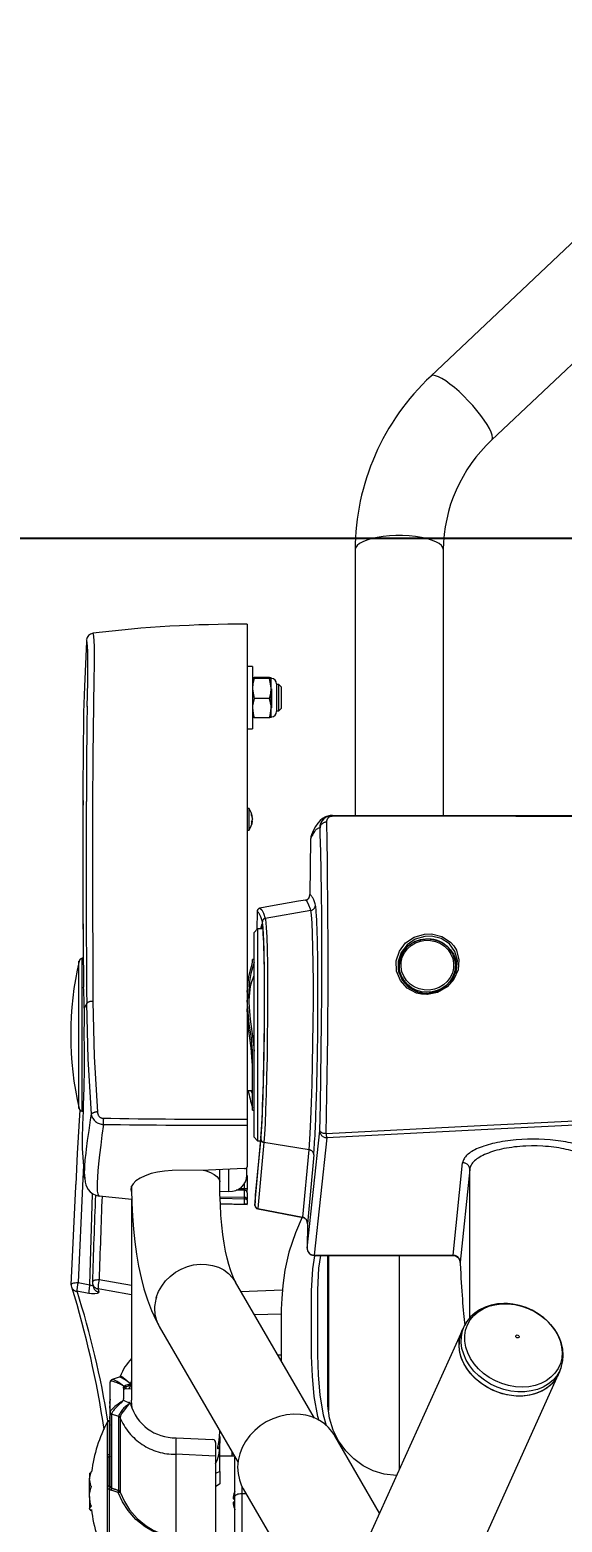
# Model space of a CAD drawing. Extents: x -32840 to 422982, y 280745 to 888746.
# Drawn here: x 217616 to 217804, y 401606 to 402134 of the extents above; entities that cross this region are included whole.
import ezdxf

# ---------------------------------------------------------------- set-up
doc = ezdxf.new("R2010")
doc.units = 0
doc.header["$LTSCALE"] = 1000
doc.header["$PDMODE"] = 3
doc.linetypes.add('HIDDEN', pattern=[0.375, 0.25, -0.125])
doc.linetypes.add('PHANTOM', pattern=[0.5, 0.25, -0.05, 0.05, -0.05, 0.05, -0.05])
doc.layers.get('Defpoints').update_dxf_attribs({"linetype": 'HIDDEN'})
doc.layers.add('a-dim', color=3, linetype='Continuous')
doc.layers.add('A-FUR', color=33, linetype='Continuous', plot=False, transparency=0.5)
doc.styles.add('ROMANS', font='romans.shx', dxfattribs={"width": 0.8})
doc.dimstyles.new('dim-1', dxfattribs={"dimscale": 100, "dimtxt": 2.25, "dimasz": 1, "dimexe": 1, "dimexo": 1, "dimgap": 0.5, "dimtad": 1, "dimdec": 0, "dimzin": 3, "dimdsep": 46, "dimtxsty": 'ROMANS', "dimblk": 'ARCHTICK', "dimcen": 0.0625, "dimdle": 1, "dimclrd": 256, "dimclre": 256, "dimclrt": 6, "dimadec": 0, "dimazin": 0, "dimtfac": 1, "dimtdec": 0, "dimtix": 1, "dimtmove": 1, "dimatfit": 3, "dimfxl": 1, "dimfrac": 2, "dimtolj": 1, "dimtzin": 3, "dimarcsym": 0})

# ---------------------------------------------------------------- blocks, each defined once
blk = doc.blocks.new('_ArchTick')
at = {"color": 0, "linetype": 'ByBlock', "const_width": 0.15}
blk.add_lwpolyline([(-0.5, -0.5), (0.5, 0.5)], dxfattribs=at)
blk = doc.blocks.new('*D2507')
at = {"layer": 'a-dim', "lineweight": -2, "transparency": 16777216}
for p, q in [((213890.62, 402331.23), (213890.62, 401854.05)), ((222690.62, 402331.23), (222690.62, 401854.05)), ((213790.62, 401954.05), (222790.62, 401954.05))]:
    blk.add_line(p, q, dxfattribs=at)
at = {"layer": 'Defpoints', "color": 0, "transparency": 16777216}
for p in [(213890.62, 402431.23), (222690.62, 402431.23), (222690.62, 401954.05)]:
    blk.add_point(p, dxfattribs=at)
at = {"layer": 'a-dim', "lineweight": -2, "transparency": 16777216, "xscale": 100, "yscale": 100, "zscale": 100, "rotation": 180}
blk.add_blockref('_ArchTick', (213890.62, 401954.05), dxfattribs=at)
at = {"layer": 'a-dim', "lineweight": -2, "transparency": 16777216, "xscale": 100, "yscale": 100, "zscale": 100}
blk.add_blockref('_ArchTick', (222690.62, 401954.05), dxfattribs=at)
at = {"layer": 'a-dim', "color": 6, "transparency": 16777216, "insert": (218290.62, 402116.55), "char_height": 225, "attachment_point": 5, "style": 'ROMANS'}
blk.add_mtext('\\A1;8800', dxfattribs=at)
blk = doc.blocks.new('REC-GYM-02A')
at = {"linetype": 'Continuous', "lineweight": 15}
for p, q in [((277.133, -919.145), (277.133, -921.205)), ((277.015, -921.313), (276.054, -919.654)), ((273.892, -919.966), (272.55, -922.94)), ((273.917, -923.558), (275.26, -920.583)), ((277.407, -921.776), (277.407, -920.626)), ((277.972, -921.804), (277.972, -920.652)), ((275.084, -920.972), (275.718, -922.065)), ((277.14, -921.034), (277.14, -921.034)), ((279.164, -921.004), (279.171, -921.004)), ((279.171, -921.004), (279.193, -921.036)), ((279.193, -921.03), (279.188, -921.021)), ((279.193, -921.036), (279.193, -921.03)), ((279.193, -921.206), (279.193, -921.036)), ((277.133, -921.205), (277.133, -921.765)), ((277.14, -921.129), (277.16, -921.127)), ((277.16, -921.175), (277.14, -921.173)), ((277.14, -921.268), (277.14, -921.268)), ((279.162, -921.068), (279.171, -921.068)), ((279.193, -921.206), (279.193, -921.45)), ((277.347, -921.385), (277.407, -921.345)), ((277.347, -921.558), (277.347, -921.385)), ((278.901, -921.353), (278.901, -922.4)), ((279.162, -921.344), (279.171, -921.344)), ((279.171, -921.344), (279.193, -921.45)), ((279.193, -921.53), (279.193, -921.45)), ((278.205, -923.613), (277.09, -921.69)), ((277.347, -921.558), (277.407, -921.532)), ((277.347, -921.558), (277.347, -921.925)), ((279.162, -921.556), (279.171, -921.556)), ((279.171, -921.556), (279.185, -921.536)), ((279.188, -921.538), (279.193, -921.53)), ((277.142, -921.779), (277.347, -921.779)), ((277.407, -921.972), (277.407, -921.776)), ((277.347, -921.925), (277.347, -922.014)), ((277.967, -922.037), (277.445, -922.011)), ((276.009, -922.317), (277.124, -924.241)), ((277.347, -922.122), (277.347, -922.133)), ((278.901, -922.267), (278.909, -922.267)), ((278.909, -922.273), (278.901, -922.274)), ((278.901, -922.281), (278.915, -922.281)), ((278.909, -922.273), (278.908, -922.267)), ((278.908, -922.318), (278.909, -922.318)), ((275.808, -924.618), (275.808, -922.423)), ((275.818, -922.537), (275.818, -924.618)), ((278.617, -922.528), (278.618, -922.529)), ((278.901, -922.4), (278.901, -922.826)), ((278.901, -922.481), (278.909, -922.48)), ((278.909, -922.486), (278.901, -922.487)), ((278.909, -922.486), (278.908, -922.48)), ((278.908, -922.531), (278.909, -922.532)), ((278.597, -925.416), (278.597, -922.569)), ((278.597, -922.728), (278.687, -922.729)), ((278.686, -922.555), (278.634, -922.539)), ((278.713, -922.742), (278.713, -922.591)), ((278.608, -922.802), (278.597, -922.839)), ((278.597, -922.858), (278.608, -922.821)), ((278.618, -922.804), (278.617, -922.805)), ((278.634, -922.794), (278.686, -922.778)), ((278.688, -922.757), (278.635, -922.773)), ((278.772, -922.894), (278.874, -922.863)), ((272.513, -923.034), (272.517, -923.022)), ((272.539, -922.965), (272.517, -923.022)), ((275.808, -922.997), (275.818, -922.996)), ((273.877, -923.636), (273.905, -923.581)), ((273.881, -923.629), (273.877, -923.636)), ((279.148, -924.212), (279.136, -924.168)), ((279.136, -924.168), (279.137, -924.171)), ((273.944, -924.503), (273.944, -924.5)), ((273.944, -924.518), (273.944, -924.503)), ((273.944, -924.503), (273.944, -924.503)), ((273.944, -924.518), (273.944, -924.518)), ((274.044, -924.617), (274.043, -924.617)), ((276.01, -924.618), (274.044, -924.618)), ((276.106, -925.067), (276.11, -924.721)), ((276.11, -924.721), (276.11, -924.721)), ((276.106, -925.067), (276.106, -925.067)), ((276.81, -925.278), (276.171, -925.156)), ((276.767, -926.289), (276.847, -925.471)), ((276.847, -925.471), (276.847, -925.467)), ((276.849, -925.397), (276.85, -925.328)), ((276.849, -925.397), (276.849, -925.397)), ((276.85, -925.328), (276.85, -925.328)), ((277.34, -925.349), (276.959, -925.342)), ((276.959, -925.343), (276.959, -925.343)), ((276.959, -925.403), (276.959, -925.343)), ((276.959, -925.403), (276.959, -925.404)), ((276.959, -925.404), (276.959, -925.403)), ((276.959, -925.503), (276.959, -925.417)), ((277.341, -925.352), (276.996, -925.345)), ((277.344, -925.45), (276.999, -925.443)), ((279.057, -925.461), (278.593, -925.416)), ((279.057, -925.462), (279.055, -925.461)), ((276.959, -925.503), (276.959, -925.551)), ((276.959, -925.746), (276.959, -925.551)), ((277.346, -925.531), (277.222, -925.526)), ((277.347, -925.659), (277.347, -925.834)), ((278.597, -925.591), (278.6, -925.595)), ((276.959, -926.461), (276.959, -925.873)), ((276.963, -925.754), (276.963, -925.752)), ((276.963, -925.754), (276.963, -925.863)), ((279.261, -925.709), (279.261, -925.712)), ((276.767, -926.289), (276.767, -926.284)), ((276.813, -926.242), (276.772, -926.242)), ((276.863, -926.292), (276.813, -926.242)), ((276.813, -929.242), (276.813, -926.242)), ((276.863, -926.292), (276.863, -929.192)), ((276.959, -926.547), (276.959, -926.461)), ((276.959, -933.045), (276.959, -926.547)), ((276.885, -926.676), (276.863, -926.676)), ((276.885, -926.676), (276.885, -927.509)), ((279.302, -926.66), (279.285, -926.657)), ((276.885, -926.951), (276.887, -926.955)), ((276.959, -926.955), (276.885, -926.955)), ((276.863, -928.529), (276.887, -928.529)), ((276.885, -928.534), (276.885, -928.529)), ((276.943, -928.529), (276.959, -928.529)), ((274.01, -928.709), (274.01, -928.72)), ((274.806, -928.72), (274.806, -928.709)), ((276.863, -928.808), (276.885, -928.808)), ((276.885, -928.77), (276.885, -928.808)), ((279.278, -928.829), (279.302, -928.825)), ((276.738, -929.242), (276.813, -929.242)), ((276.813, -929.242), (276.863, -929.192)), ((276.82, -929.487), (276.822, -929.234)), ((276.82, -929.487), (276.82, -929.487)), ((276.065, -930.507), (276.071, -929.727)), ((276.071, -929.727), (276.071, -929.727)), ((276.065, -930.507), (276.065, -930.507)), ((276.886, -930.765), (276.895, -930.765)), ((276.899, -930.757), (276.899, -930.73)), ((276.959, -930.64), (276.933, -930.64)), ((276.933, -930.64), (276.933, -930.946)), ((275.753, -930.848), (269.746, -930.848)), ((274.181, -930.848), (274.181, -934.607)), ((275.431, -934.607), (275.431, -930.848)), ((275.753, -930.848), (275.752, -930.848)), ((276.899, -930.849), (276.886, -930.796)), ((276.933, -930.946), (276.959, -930.946)), ((276.62, -932.238), (276.62, -932.366)), ((276.645, -932.23), (276.86, -932.23)), ((276.959, -932.072), (276.885, -932.072)), ((276.885, -932.346), (276.885, -932.072)), ((276.51, -932.327), (276.472, -932.365)), ((276.472, -932.365), (276.472, -932.665)), ((276.545, -932.327), (276.51, -932.327)), ((276.51, -932.327), (276.51, -932.702)), ((276.545, -932.712), (276.545, -932.317)), ((276.62, -932.366), (276.62, -932.645)), ((276.885, -932.958), (276.885, -932.346)), ((276.472, -932.665), (276.51, -932.702)), ((276.62, -932.645), (276.62, -932.794)), ((276.645, -932.502), (276.86, -932.502)), ((276.51, -932.702), (276.545, -932.702)), ((276.645, -932.787), (276.86, -932.787)), ((276.645, -932.8), (276.86, -932.8)), ((276.885, -932.958), (276.959, -932.958)), ((276.959, -933.554), (276.959, -933.045)), ((273.498, -936.159), (269.723, -939.728)), ((270.582, -940.636), (274.357, -937.067))]:
    blk.add_line(p, q, dxfattribs=at)
at = {"linetype": 'PHANTOM', "lineweight": 0}
for p, q in [((277.037, -921.25), (277.037, -919.507)), ((278.915, -921.313), (278.915, -920.279)), ((278.94, -920.295), (278.94, -921.312)), ((277.037, -921.25), (276.98, -921.251)), ((277.037, -921.353), (277.037, -921.25)), ((278.76, -922.324), (278.76, -921.273)), ((278.779, -921.29), (278.779, -922.341)), ((278.88, -922.373), (278.88, -921.322)), ((278.921, -921.351), (278.915, -921.313)), ((278.921, -921.765), (278.921, -921.351)), ((278.939, -921.35), (278.939, -921.758)), ((274.808, -924.618), (274.808, -921.582)), ((277.174, -921.779), (277.174, -921.835)), ((277.407, -921.776), (277.972, -921.804)), ((278.901, -921.808), (278.915, -921.798)), ((278.915, -921.798), (278.921, -921.765)), ((278.915, -922.281), (278.915, -921.798)), ((278.94, -921.79), (278.94, -922.265)), ((278.779, -922.341), (278.88, -922.373)), ((278.68, -922.759), (278.68, -922.729)), ((278.706, -922.727), (278.706, -922.743)), ((278.608, -922.802), (278.608, -922.8)), ((278.608, -922.821), (278.608, -922.802)), ((278.686, -922.759), (278.634, -922.775)), ((278.634, -922.775), (278.634, -922.794)), ((278.686, -922.778), (278.686, -922.759)), ((275.808, -922.987), (275.818, -922.987)), ((275.808, -923.157), (275.818, -923.157)), ((276.479, -923.144), (276.488, -923.144)), ((275.818, -923.228), (275.808, -923.228)), ((276.528, -923.213), (276.479, -923.214)), ((273.809, -923.733), (273.809, -925.837)), ((276.479, -923.789), (276.855, -923.776)), ((277.048, -924.11), (276.462, -924.13)), ((279.056, -924.277), (278.597, -924.198)), ((279.072, -924.144), (279.059, -924.101)), ((279.187, -924.205), (279.149, -925.493)), ((279.356, -924.234), (279.187, -924.205)), ((279.203, -924.081), (279.372, -924.111)), ((273.809, -925.837), (273.942, -924.526)), ((274.042, -924.621), (273.909, -925.932)), ((273.944, -924.518), (273.944, -924.503)), ((276.01, -924.621), (274.042, -924.621)), ((275.832, -926.285), (276.01, -924.621)), ((276.01, -924.618), (276.01, -924.621)), ((276.11, -924.721), (275.932, -926.381)), ((276.106, -925.067), (276.11, -924.721)), ((276.017, -926.041), (276.106, -925.067)), ((276.17, -925.16), (276.083, -926.115)), ((276.809, -925.282), (276.17, -925.16)), ((276.724, -926.219), (276.809, -925.282)), ((276.85, -925.328), (276.765, -926.265)), ((276.767, -926.284), (276.847, -925.467)), ((276.849, -925.397), (276.85, -925.328)), ((276.996, -925.345), (276.996, -925.417)), ((276.996, -925.417), (277.343, -925.423)), ((276.999, -925.541), (277.117, -925.543)), ((276.999, -925.565), (276.999, -925.646)), ((277.222, -925.526), (277.222, -925.839)), ((276.083, -926.115), (276.724, -926.219)), ((279.302, -928.116), (279.302, -926.66)), ((279.342, -926.698), (279.342, -928.103)), ((279.302, -928.825), (279.302, -928.116)), ((279.342, -928.103), (279.342, -928.787)), ((276.767, -929.242), (276.763, -929.271)), ((276.82, -929.487), (276.822, -929.234)), ((276.06, -929.503), (276.704, -929.39)), ((276.065, -930.507), (276.071, -929.727)), ((275.928, -930.67), (275.933, -930.67)), ((276.614, -932.641), (276.614, -932.369))]:
    blk.add_line(p, q, dxfattribs=at)
at = {"linetype": 'PHANTOM', "lineweight": 0, "flags": 128}
for points in [[(277.971, -920.641), (278.007, -920.641), (278.099, -920.651), (278.188, -920.672), (278.302, -920.717), (278.406, -920.778), (278.535, -920.883), (278.646, -921.009), (278.725, -921.131), (278.787, -921.263)], [(278.76, -921.273), (278.758, -921.267), (278.699, -921.138), (278.625, -921.019), (278.518, -920.894), (278.393, -920.789), (278.292, -920.728), (278.182, -920.682), (278.096, -920.661), (278.007, -920.652), (277.972, -920.652)], [(277.133, -921.205), (277.132, -921.214), (277.126, -921.222), (277.117, -921.23), (277.105, -921.236), (277.091, -921.242), (277.074, -921.246), (277.056, -921.249), (277.037, -921.25)], [(278.787, -921.263), (278.844, -921.281), (278.888, -921.295)], [(278.915, -921.313), (278.905, -921.303), (278.888, -921.295)], [(278.94, -921.312), (278.939, -921.341), (278.939, -921.35)], [(278.901, -921.779), (278.901, -921.776), (278.902, -921.774), (278.904, -921.772), (278.906, -921.77), (278.909, -921.768), (278.913, -921.767), (278.917, -921.766), (278.921, -921.765)], [(278.939, -921.758), (278.939, -921.767), (278.94, -921.79)], [(275.924, -924.618), (275.948, -924.439), (275.964, -924.13), (275.965, -923.813), (275.964, -923.489), (275.963, -923.21), (275.955, -922.927), (275.93, -922.643), (275.883, -922.361), (275.84, -922.213)], [(275.941, -922.277), (275.959, -922.339), (276.01, -922.622), (276.037, -922.908), (276.047, -923.192), (276.049, -923.473), (276.05, -923.797), (276.047, -924.116), (276.029, -924.427), (276.002, -924.612)], [(278.617, -922.528), (278.669, -922.472), (278.717, -922.41), (278.733, -922.385), (278.753, -922.349), (278.76, -922.324), (278.76, -922.324)], [(272.517, -923.022), (272.534, -922.985), (272.575, -922.916), (272.628, -922.854), (272.692, -922.801), (272.766, -922.756), (272.848, -922.723), (272.937, -922.7), (273.03, -922.688), (273.127, -922.687), (273.226, -922.699), (273.324, -922.721), (273.42, -922.755), (273.512, -922.798), (273.598, -922.851), (273.677, -922.913), (273.748, -922.982), (273.808, -923.056), (273.857, -923.136), (273.894, -923.219), (273.919, -923.303), (273.93, -923.387), (273.927, -923.47), (273.911, -923.55), (273.883, -923.625), (273.881, -923.629)], [(273.267, -923.935), (273.171, -923.924), (273.075, -923.901), (272.982, -923.868), (272.892, -923.825), (272.809, -923.772), (272.732, -923.711), (272.665, -923.643), (272.608, -923.569), (272.562, -923.491), (272.528, -923.409), (272.508, -923.327), (272.5, -923.245), (272.506, -923.165), (272.525, -923.088), (272.558, -923.017), (272.602, -922.951), (272.658, -922.894), (272.725, -922.845), (272.8, -922.806), (272.883, -922.777), (272.972, -922.76), (273.065, -922.754), (273.161, -922.759), (273.257, -922.776), (273.352, -922.804), (273.444, -922.842), (273.531, -922.89), (273.611, -922.947), (273.683, -923.012), (273.745, -923.083), (273.797, -923.159), (273.837, -923.239), (273.864, -923.321), (273.878, -923.404), (273.879, -923.485), (273.866, -923.563), (273.84, -923.638), (273.802, -923.706), (273.751, -923.768), (273.69, -923.821), (273.619, -923.865), (273.539, -923.899), (273.453, -923.922), (273.362, -923.934), (273.267, -923.935)], [(278.758, -922.905), (278.753, -922.911), (278.733, -922.904), (278.717, -922.893), (278.669, -922.854), (278.617, -922.805)], [(278.618, -922.804), (278.676, -922.847), (278.73, -922.88), (278.749, -922.889), (278.771, -922.894), (278.772, -922.893)], [(278.635, -922.773), (278.635, -922.774), (278.634, -922.775)], [(273.135, -923.493), (273.126, -923.491), (273.117, -923.486), (273.111, -923.479), (273.108, -923.471), (273.109, -923.464), (273.113, -923.457), (273.121, -923.453), (273.13, -923.452), (273.139, -923.454), (273.147, -923.459), (273.153, -923.466), (273.156, -923.474), (273.156, -923.482), (273.151, -923.488), (273.144, -923.492), (273.135, -923.493)], [(278.247, -924.025), (278.215, -924.107), (278.17, -924.186), (278.115, -924.258), (278.049, -924.323), (277.975, -924.38), (277.894, -924.426), (277.807, -924.461), (277.718, -924.484), (277.627, -924.495), (277.537, -924.493), (277.45, -924.478), (277.368, -924.451), (277.293, -924.413), (277.225, -924.363), (277.168, -924.304), (277.124, -924.241)], [(278.597, -924.062), (278.914, -924.117), (279.072, -924.144)], [(279.059, -924.101), (279.064, -924.088), (279.084, -924.079), (279.119, -924.075), (279.163, -924.076), (279.203, -924.081)], [(279.187, -924.205), (279.174, -924.199), (279.16, -924.193), (279.148, -924.191), (279.141, -924.192), (279.14, -924.195)], [(279.453, -924.208), (279.452, -924.211), (279.448, -924.217), (279.44, -924.222), (279.428, -924.227), (279.413, -924.23), (279.396, -924.233), (279.377, -924.234), (279.356, -924.234)], [(279.153, -924.243), (279.152, -924.247), (279.147, -924.254), (279.139, -924.261), (279.127, -924.267), (279.112, -924.272), (279.095, -924.275), (279.076, -924.277), (279.056, -924.277)], [(279.278, -925.896), (279.294, -925.603), (279.356, -924.234)], [(274.024, -924.616), (274.023, -924.616), (274.023, -924.619)], [(276.171, -925.156), (276.171, -925.157), (276.17, -925.16)], [(276.81, -925.278), (276.809, -925.279), (276.809, -925.282)], [(276.959, -925.403), (276.96, -925.406), (276.962, -925.408), (276.965, -925.41), (276.97, -925.412), (276.975, -925.414), (276.982, -925.416), (276.989, -925.416), (276.996, -925.417)], [(276.999, -925.443), (276.999, -925.451), (276.999, -925.471), (276.999, -925.501), (276.999, -925.541)], [(278.997, -926.474), (279.017, -926.321), (279.035, -926.178), (279.051, -926.042), (279.065, -925.918), (279.075, -925.817), (279.081, -925.726), (279.085, -925.647), (279.086, -925.581), (279.083, -925.528), (279.076, -925.49), (279.066, -925.467), (279.057, -925.462)], [(276.959, -925.551), (276.96, -925.554), (276.962, -925.556), (276.966, -925.559), (276.971, -925.561), (276.977, -925.563), (276.984, -925.564), (276.991, -925.565), (276.999, -925.565)], [(277.077, -925.567), (276.999, -925.565), (276.999, -925.565), (276.999, -925.565)], [(277.583, -925.827), (277.542, -925.815), (277.479, -925.791), (277.427, -925.764), (277.388, -925.735), (277.361, -925.704), (277.349, -925.672), (277.347, -925.659)], [(278.597, -925.579), (278.598, -925.58), (278.602, -925.592)], [(279.261, -925.712), (279.263, -925.724), (279.264, -925.752), (279.26, -925.885), (279.253, -925.97), (279.242, -926.067), (279.236, -926.124), (279.22, -926.248), (279.2, -926.386), (279.179, -926.537), (279.167, -926.617)], [(276.083, -926.115), (276.078, -926.183), (276.067, -926.344), (276.057, -926.544), (276.048, -926.779), (276.04, -927.042), (276.033, -927.324), (276.028, -927.618), (276.025, -927.916), (276.023, -928.209), (276.023, -928.488), (276.025, -928.747), (276.029, -928.977), (276.035, -929.173), (276.042, -929.327), (276.05, -929.438), (276.055, -929.477), (276.06, -929.503)], [(272.034, -926.476), (273.645, -926.397), (275.832, -926.285)], [(276.704, -929.39), (276.701, -929.376), (276.695, -929.329), (276.69, -929.259), (276.683, -929.125), (276.678, -928.952), (276.674, -928.744), (276.672, -928.509), (276.672, -928.251), (276.673, -927.98), (276.675, -927.702), (276.679, -927.425), (276.685, -927.157), (276.691, -926.906), (276.699, -926.679), (276.707, -926.481), (276.716, -926.334), (276.724, -926.219)], [(275.843, -926.343), (273.657, -926.456), (272.028, -926.537)], [(275.843, -926.343), (275.861, -926.344), (275.877, -926.347), (275.892, -926.351), (275.905, -926.356), (275.916, -926.362), (275.924, -926.368), (275.929, -926.374), (275.932, -926.381)], [(275.932, -926.381), (275.923, -926.753), (275.916, -927.138), (275.91, -927.53), (275.906, -927.923), (275.903, -928.316), (275.901, -928.699), (275.901, -929.069), (275.903, -929.422), (275.906, -929.753), (275.911, -930.059), (275.917, -930.336), (275.925, -930.579), (275.928, -930.67)], [(279.145, -928.216), (279.126, -927.435), (279.08, -926.649)], [(279.167, -926.617), (279.213, -927.403), (279.232, -928.186)], [(279.145, -933.426), (279.141, -933.416), (279.137, -933.381), (279.133, -933.321), (279.129, -933.241), (279.127, -933.139), (279.127, -933.058), (279.129, -932.968), (279.132, -932.783), (279.138, -932.41), (279.146, -931.697), (279.15, -930.977), (279.152, -930.249), (279.151, -929.513), (279.148, -928.867), (279.145, -928.216)], [(274.408, -928.312), (274.414, -928.312), (274.49, -928.316), (274.564, -928.334), (274.694, -928.403), (274.79, -928.511), (274.844, -928.644), (274.849, -928.788), (274.805, -928.925), (274.716, -929.042), (274.593, -929.125), (274.448, -929.167), (274.348, -929.17), (274.203, -929.134), (274.081, -929.054), (274.034, -929), (273.997, -928.939), (273.961, -928.803), (273.974, -928.663), (274.031, -928.532), (274.13, -928.42), (274.263, -928.342), (274.408, -928.312)], [(274.01, -928.72), (274.011, -928.693), (274.024, -928.623), (274.05, -928.556), (274.09, -928.495), (274.141, -928.442), (274.201, -928.399), (274.269, -928.368), (274.342, -928.349), (274.418, -928.344), (274.493, -928.352), (274.565, -928.374), (274.631, -928.408), (274.69, -928.454), (274.738, -928.509), (274.774, -928.572), (274.797, -928.64), (274.806, -928.711), (274.806, -928.72)], [(274.435, -929.08), (274.362, -929.078), (274.291, -929.063), (274.224, -929.035), (274.164, -928.995), (274.114, -928.945), (274.075, -928.886), (274.048, -928.822), (274.036, -928.754), (274.038, -928.684), (274.054, -928.617), (274.084, -928.554), (274.126, -928.497), (274.179, -928.45), (274.241, -928.413), (274.309, -928.388), (274.382, -928.376), (274.455, -928.378), (274.526, -928.393), (274.593, -928.421), (274.653, -928.461), (274.703, -928.512), (274.742, -928.57), (274.768, -928.635), (274.781, -928.703), (274.779, -928.772), (274.763, -928.84), (274.733, -928.903), (274.691, -928.959), (274.637, -929.007), (274.576, -929.044), (274.507, -929.069), (274.435, -929.08)], [(276.06, -929.503), (276.065, -929.52), (276.085, -929.579), (276.111, -929.627), (276.136, -929.649)], [(276.779, -929.535), (276.753, -929.513), (276.728, -929.464), (276.704, -929.39)], [(275.752, -930.848), (274.064, -930.848), (272.375, -930.848), (270.682, -930.848), (269.746, -930.848)], [(269.765, -930.832), (270.545, -930.833), (271.851, -930.833), (273.155, -930.834), (275.76, -930.835)], [(275.76, -930.835), (275.759, -930.838), (275.758, -930.84), (275.757, -930.843), (275.756, -930.845), (275.755, -930.846), (275.754, -930.847), (275.753, -930.848), (275.752, -930.848)], [(276.614, -932.369), (276.617, -932.369), (276.619, -932.368), (276.62, -932.367), (276.62, -932.366)], [(279.226, -932.392), (279.223, -932.554), (279.219, -932.739), (279.216, -932.917), (279.216, -933.08), (279.218, -933.169), (279.222, -933.241), (279.226, -933.292), (279.231, -933.323), (279.234, -933.333), (279.236, -933.324)], [(276.614, -932.641), (276.617, -932.642), (276.619, -932.642), (276.62, -932.643), (276.62, -932.645)], [(274.181, -934.607), (274.188, -934.637), (274.209, -934.667), (274.243, -934.695), (274.289, -934.722), (274.348, -934.746), (274.416, -934.766), (274.493, -934.783), (274.578, -934.797), (274.667, -934.806), (274.759, -934.81), (274.853, -934.81), (274.945, -934.806), (275.034, -934.797), (275.118, -934.783), (275.196, -934.766), (275.264, -934.746), (275.322, -934.722), (275.369, -934.695), (275.403, -934.667), (275.424, -934.637), (275.431, -934.607)], [(273.498, -936.159), (273.49, -936.169), (273.485, -936.195), (273.49, -936.23), (273.505, -936.274), (273.529, -936.325), (273.562, -936.382), (273.603, -936.445), (273.652, -936.511), (273.706, -936.58), (273.766, -936.65), (273.829, -936.718), (273.894, -936.785), (273.96, -936.847), (274.026, -936.904), (274.089, -936.955), (274.148, -936.998), (274.203, -937.033), (274.251, -937.058), (274.292, -937.073), (274.325, -937.078), (274.349, -937.072), (274.357, -937.067)]]:
    blk.add_lwpolyline(points, dxfattribs=at)
at = {"linetype": 'Continuous', "lineweight": 15, "flags": 128}
for points in [[(279.193, -921.036), (279.193, -921.038), (279.171, -921.068)], [(279.171, -921.068), (279.179, -921.097), (279.193, -921.206)], [(279.193, -921.206), (279.192, -921.238), (279.171, -921.344)], [(276.206, -922.367), (276.304, -922.371), (276.403, -922.362), (276.502, -922.341), (276.598, -922.308), (276.69, -922.262), (276.776, -922.207), (276.854, -922.141), (276.923, -922.068), (276.982, -921.987), (277.029, -921.9), (277.064, -921.81), (277.086, -921.717), (277.095, -921.624), (277.09, -921.532), (277.071, -921.443), (277.04, -921.359), (277.015, -921.313)], [(279.193, -921.45), (279.193, -921.457), (279.171, -921.556)], [(274.844, -921.504), (275.021, -921.523), (275.174, -921.57), (275.318, -921.642), (275.45, -921.738), (275.565, -921.853), (275.666, -921.993), (275.742, -922.146), (275.794, -922.316), (275.817, -922.491), (275.818, -922.537)], [(277.35, -922.064), (277.348, -922.041), (277.348, -921.982), (277.354, -921.933), (277.363, -921.897), (277.372, -921.879), (277.376, -921.883), (277.374, -921.906), (277.367, -921.946), (277.358, -922), (277.35, -922.064), (277.347, -922.122), (277.347, -922.122)], [(278.588, -922.465), (278.593, -922.497), (278.597, -922.569)], [(278.608, -922.512), (278.613, -922.524), (278.617, -922.528)], [(278.618, -922.529), (278.628, -922.536), (278.634, -922.539)], [(272.539, -922.965), (272.568, -922.905), (272.613, -922.837), (272.67, -922.778), (272.738, -922.727), (272.815, -922.686), (272.899, -922.655), (272.99, -922.636), (273.086, -922.628), (273.184, -922.631), (273.283, -922.646), (273.381, -922.672), (273.476, -922.709), (273.567, -922.756), (273.652, -922.812), (273.729, -922.876), (273.796, -922.948), (273.853, -923.025), (273.899, -923.106), (273.932, -923.189), (273.952, -923.274), (273.959, -923.358)], [(272.539, -922.965), (272.556, -922.928), (272.597, -922.858), (272.651, -922.796), (272.715, -922.742), (272.789, -922.698), (272.871, -922.664), (272.961, -922.641), (273.055, -922.629), (273.152, -922.629), (273.251, -922.64), (273.35, -922.662), (273.446, -922.696), (273.539, -922.74), (273.625, -922.793), (273.705, -922.855), (273.776, -922.924), (273.836, -922.999), (273.886, -923.079), (273.923, -923.162), (273.947, -923.247), (273.958, -923.332), (273.956, -923.415), (273.94, -923.495), (273.911, -923.57), (273.905, -923.581)], [(278.686, -922.555), (278.697, -922.561), (278.706, -922.569)], [(278.706, -922.569), (278.711, -922.58), (278.713, -922.591)], [(278.713, -922.742), (278.711, -922.754), (278.706, -922.764)], [(278.617, -922.805), (278.61, -922.816), (278.608, -922.821)], [(278.634, -922.794), (278.623, -922.8), (278.618, -922.804)], [(278.706, -922.764), (278.696, -922.773), (278.686, -922.778)], [(278.76, -922.906), (278.767, -922.897), (278.773, -922.895)], [(272.514, -923.035), (272.507, -923.052), (272.489, -923.129), (272.483, -923.209), (272.489, -923.29), (272.507, -923.372), (272.537, -923.452), (272.578, -923.531), (272.629, -923.605), (272.691, -923.675), (272.761, -923.738), (272.838, -923.794), (272.922, -923.842), (273.011, -923.881), (273.103, -923.911), (273.197, -923.93), (273.273, -923.938)], [(276.179, -925.161), (276.276, -924.941), (276.37, -924.663), (276.427, -924.412), (276.457, -924.192), (276.471, -924.008), (276.478, -923.86), (276.481, -923.712), (276.481, -923.467), (276.479, -923.208), (276.479, -923.128)], [(275.808, -923.693), (275.817, -923.625), (275.818, -923.579)], [(273.273, -923.938), (273.325, -923.939), (273.417, -923.933), (273.506, -923.916), (273.59, -923.888), (273.668, -923.851), (273.737, -923.803), (273.798, -923.748), (273.848, -923.684), (273.88, -923.628)], [(275.808, -923.746), (275.811, -923.731), (275.818, -923.612)], [(278.597, -925.591), (278.597, -925.556), (278.592, -925.364), (278.583, -925.175), (278.569, -924.991), (278.55, -924.812), (278.526, -924.637), (278.497, -924.467), (278.463, -924.303), (278.422, -924.144), (278.373, -923.99), (278.317, -923.841), (278.251, -923.698), (278.205, -923.613)], [(275.818, -923.976), (275.809, -924.009), (275.808, -924.011)], [(279.452, -924.205), (279.389, -925.596), (279.387, -925.621)], [(279.448, -924.172), (279.447, -924.172), (279.447, -924.17)], [(277.124, -924.241), (277.135, -924.26), (277.154, -924.3), (277.175, -924.351), (277.198, -924.415), (277.221, -924.492), (277.244, -924.581), (277.266, -924.681), (277.286, -924.793), (277.304, -924.916), (277.319, -925.048), (277.331, -925.189), (277.34, -925.338), (277.346, -925.495), (277.347, -925.659)], [(274.024, -924.616), (273.994, -924.605), (273.967, -924.583), (273.961, -924.571)], [(274.046, -924.618), (274.041, -924.618), (274.024, -924.616)], [(274.043, -924.618), (274.042, -924.62), (274.042, -924.621)], [(279.261, -925.712), (279.254, -925.657), (279.243, -925.617), (279.229, -925.584), (279.21, -925.551), (279.183, -925.52), (279.148, -925.492), (279.105, -925.471), (279.056, -925.46)], [(278.024, -925.819), (278.129, -925.814), (278.229, -925.8), (278.322, -925.778), (278.405, -925.748), (278.477, -925.713), (278.535, -925.674), (278.577, -925.633), (278.602, -925.592), (278.609, -925.554), (278.598, -925.519), (278.596, -925.517)], [(279.331, -926.678), (279.366, -926.062), (279.388, -925.625)], [(276.996, -925.848), (276.983, -925.85), (276.973, -925.854), (276.965, -925.861), (276.96, -925.869), (276.959, -925.873)], [(276.996, -925.848), (277.51, -925.827), (278.024, -925.819)], [(279.297, -926.135), (279.277, -925.882), (279.261, -925.709)], [(279.274, -927.809), (279.272, -927.705), (279.27, -927.601), (279.269, -927.493), (279.269, -927.382), (279.27, -927.282), (279.271, -927.18), (279.273, -927.077), (279.275, -926.975), (279.278, -926.891), (279.283, -926.726), (279.285, -926.646), (279.288, -926.581), (279.292, -926.456), (279.294, -926.399), (279.296, -926.35), (279.298, -926.264), (279.299, -926.227), (279.299, -926.193), (279.299, -926.145), (279.298, -926.135)], [(276.91, -926.955), (276.908, -926.951), (276.895, -926.921)], [(276.885, -927.306), (276.892, -927.428), (276.904, -927.558), (276.922, -927.693), (276.94, -927.829), (276.95, -927.966), (276.958, -928.096), (276.959, -928.111)], [(276.941, -928.294), (276.93, -928.127), (276.918, -927.963), (276.893, -927.789), (276.874, -927.651), (276.863, -927.51)], [(276.885, -927.509), (276.901, -927.697), (276.931, -927.892), (276.948, -928.062), (276.959, -928.23), (276.959, -928.234)], [(279.268, -928.118), (279.271, -927.909), (279.274, -927.809)], [(276.866, -928.569), (276.87, -928.567), (276.882, -928.54), (276.901, -928.494), (276.918, -928.425), (276.929, -928.338), (276.937, -928.232), (276.937, -928.231)], [(274.405, -928.332), (274.268, -928.361), (274.142, -928.435), (274.049, -928.54), (273.995, -928.663), (273.983, -928.794), (274.017, -928.922), (274.096, -929.03), (274.211, -929.105), (274.348, -929.137), (274.443, -929.135), (274.579, -929.095), (274.695, -929.016), (274.779, -928.907), (274.821, -928.778), (274.816, -928.643), (274.765, -928.518), (274.674, -928.417), (274.552, -928.352), (274.479, -928.336), (274.405, -928.332)], [(276.863, -928.77), (276.879, -928.705), (276.908, -928.609), (276.926, -928.496), (276.937, -928.358), (276.941, -928.294)], [(276.959, -928.347), (276.952, -928.446), (276.939, -928.565), (276.914, -928.664), (276.896, -928.725), (276.885, -928.77)], [(279.277, -928.454), (279.278, -928.453), (279.277, -928.418)], [(274.807, -928.609), (274.819, -928.673), (274.819, -928.745), (274.805, -928.815), (274.778, -928.882), (274.738, -928.944), (274.686, -928.997), (274.626, -929.04), (274.557, -929.072), (274.484, -929.092), (274.408, -929.099), (274.333, -929.092), (274.259, -929.072), (274.191, -929.04), (274.13, -928.997), (274.079, -928.944), (274.039, -928.882), (274.012, -928.815), (273.998, -928.745), (273.998, -928.673), (274.009, -928.609)], [(276.136, -929.649), (276.235, -929.632), (276.629, -929.562), (276.779, -929.535)], [(276.049, -930.572), (276.06, -930.545), (276.065, -930.507)], [(275.753, -930.848), (275.804, -930.843), (275.851, -930.827), (275.892, -930.804), (275.927, -930.775), (275.96, -930.739), (275.992, -930.693), (276.027, -930.629), (276.051, -930.573)], [(276.889, -930.765), (276.888, -930.774), (276.886, -930.788)], [(276.645, -932.23), (276.636, -932.26), (276.62, -932.366)], [(276.62, -932.236), (276.621, -932.236), (276.645, -932.23)], [(276.885, -932.366), (276.87, -932.26), (276.86, -932.23)], [(276.86, -932.23), (276.879, -932.233), (276.885, -932.236)], [(276.62, -932.366), (276.622, -932.4), (276.645, -932.502)], [(276.86, -932.502), (276.884, -932.4), (276.885, -932.366)], [(279.237, -933.31), (279.264, -932.675), (279.272, -932.428)], [(276.645, -932.502), (276.627, -932.572), (276.62, -932.645)], [(276.62, -932.645), (276.621, -932.655), (276.645, -932.787)], [(276.885, -932.645), (276.885, -932.634), (276.86, -932.502)], [(276.86, -932.787), (276.879, -932.717), (276.885, -932.645)], [(276.645, -932.787), (276.627, -932.79), (276.62, -932.794)], [(276.62, -932.794), (276.621, -932.794), (276.645, -932.8)], [(276.885, -932.794), (276.885, -932.793), (276.86, -932.787)], [(276.86, -932.8), (276.879, -932.797), (276.885, -932.794)], [(279.236, -933.324), (279.237, -933.32), (279.237, -933.31)], [(279.145, -933.426), (279.145, -933.427), (279.145, -933.426)]]:
    blk.add_lwpolyline(points, dxfattribs=at)
at = {"linetype": 'Continuous', "lineweight": 15}
for centre, radius, start, end in [((277.057, -921.28), 2.125, 6.9303, 27.6101), ((276.84, -921.151), 0.322, 21.3289, 24.4283), ((276.838, -921.151), 0.323, 4.2341, 21.1751), ((276.84, -921.151), 0.322, 335.5717, 338.6711), ((276.748, -921.151), 0.392, 356.745, 3.255), ((276.838, -921.151), 0.323, 338.8249, 355.7659), ((277.924, -921.926), 0.577, 153.6416, 179.979), ((277.926, -921.926), 0.579, 153.6846, 179.9356), ((277.057, -921.28), 2.125, 332.3899, 352.5422), ((254.113, -921.441), 23.862, 358.5688, 359.1286), ((276.257, -921.737), 0.633, 211.2823, 265.3561), ((277.446, -921.972), 0.0394, 179.9944, 267.8933), ((277.981, -922.692), 0.655, 15.9717, 91.1619), ((278.887, -922.258), 0.0264, 297.7894, 325.9176), ((278.612, -922.289), 0.298, 4.339, 14.227), ((278.894, -922.278), 0.0194, 36.6458, 68.4151), ((278.89, -922.323), 0.022, 31.8828, 62.2102), ((278.609, -922.289), 0.301, 345.8436, 355.6575), ((278.612, -922.296), 0.298, 345.773, 355.661), ((278.913, -922.251), 0.03, 273, 332.3899), ((292.595, -920.134), 13.758, 188.4445, 197.0606), ((278.612, -922.502), 0.298, 4.339, 14.227), ((278.894, -922.491), 0.0194, 36.6458, 68.4151), ((278.89, -922.475), 0.022, 297.7898, 328.1172), ((278.89, -922.537), 0.022, 31.8828, 62.2102), ((278.609, -922.502), 0.301, 345.8436, 355.6575), ((278.612, -922.509), 0.298, 345.773, 355.661), ((275.097, -896.419), 26.554, 277.7719, 277.8107), ((278.678, -922.723), 0.0354, 288.3257, 0.1872), ((278.055, -922.637), 0.753, 316.0574, 339.1514), ((278.647, -922.812), 0.04, 107.3018, 163.8669), ((278.864, -922.827), 0.0366, 280.17, 1.6406), ((273.484, -923.362), 0.475, 332.5183, 0.4667), ((279.053, -924.239), 0.1, 358.2095, 16.0021), ((279.353, -924.204), 0.1, 357.6596, 18.6899), ((273.894, -924.503), 0.05, 0, 3.0007), ((274.04, -924.518), 0.0969, 179.7759, 213.4093), ((276.009, -924.718), 0.101, 358.1971, 85.927), ((276.193, -925.072), 0.0877, 177.0731, 253.9428), ((276.8, -925.328), 0.05, 359.3486, 79.1561), ((276.998, -924.926), 0.419, 264.4984, 269.678), ((276.999, -925.403), 0.04, 180.0054, 269.333), ((274.167, -927.531), 2.839, 11.6885, 16.7422), ((279.293, -926.709), 0.05, 12.8412, 80), ((274.761, -927.742), 4.698, 347.1588, 12.8412), ((284.391, -928.12), 5.123, 179.9778, 183.3311), ((274.419, -928.721), 0.39, 1.8463, 97.6185), ((120.323, -930.372), 158.966, 359.25891, 0.70442), ((274.371, -928.709), 0.361, 147.2502, 179.8973), ((274.396, -928.709), 0.389, 181.6623, 276.023), ((274.422, -928.709), 0.387, 272.1535, 358.3516), ((78.483, -930.171), 200.804, 359.74681, 0.3831), ((279.293, -928.775), 0.05, 280, 347.1588), ((276.77, -929.486), 0.05, 280.0205, 359.5477), ((276.15, -929.727), 0.0795, 100.0387, 179.8092), ((275.753, -930.673), 0.175, 269.6467, 0.949), ((277.145, -930.791), 0.26, 144.4154, 174.4309), ((276.971, -930.776), 0.0856, 147.5453, 173.1401), ((277.028, -930.82), 0.144, 153.9015, 170.5208), ((277.015, -930.815), 0.129, 182.6953, 205.2989), ((277.145, -930.794), 0.26, 187.517, 215.5846), ((277.025, -930.86), 0.126, 174.8759, 184.3374), ((211.655, -931.176), 67.582, 358.96892, 0.11168), ((276.62, -932.317), 0.075, 94.946, 180), ((276.614, -932.236), 0.00678, 274.7278, 359.9766), ((276.62, -932.712), 0.075, 180, 265.1131), ((276.614, -932.794), 0.00678, 0.0234, 85.2722), ((277.056, -916.346), 17.208, 269.679, 276.974), ((279.134, -933.322), 0.102, 278.5237, 351.0361), ((272.046, -934.591), 2.137, 312.7903, 359.5581), ((272.046, -934.591), 3.387, 313.0161, 359.7254)]:
    blk.add_arc(centre, radius, start, end, dxfattribs=at)
at = {"linetype": 'PHANTOM', "lineweight": 0}
for centre, radius, start, end in [((280.286, -925.372), 4.374, 110.0449, 110.4146), ((279.064, -921.358), 0.293, 161.0305, 166.5025), ((278.787, -921.261), 0.0295, 202.2347, 253.2009), ((279.122, -921.376), 0.248, 160.9043, 167.5707), ((278.868, -921.352), 0.0322, 358.4329, 68.0224), ((278.917, -921.424), 0.0732, 86.1646, 104.0693), ((278.917, -920.803), 0.509, 269.7165, 272.6189), ((278.92, -921.17), 0.181, 270.532, 276.1627), ((277.983, -922.647), 0.843, 22.5123, 90.7765), ((278.916, -921.759), 0.0391, 267.9081, 308.1183), ((278.918, -921.731), 0.0343, 275.7233, 307.9549), ((278.787, -922.313), 0.0295, 202.2347, 253.2009), ((291.566, -920.246), 12.795, 189.1175, 197.5836), ((278.428, -922.195), 0.383, 299.6386, 337.616), ((278.872, -922.401), 0.0289, 0.8451, 73.7061), ((278.675, -922.722), 0.0386, 286.2939, 359.1549), ((278.646, -922.813), 0.0391, 106.6502, 164.5571), ((277.763, -923.865), 0.509, 341.7127, 29.593), ((278.519, -924.142), 0.554, 345.836, 359.7565), ((279.046, -924.194), 0.0946, 16.4172, 81.8273), ((279.057, -924.239), 0.0955, 16.2759, 81.2677), ((278.539, -924.056), 0.666, 347.0556, 357.7875), ((278.707, -924.085), 0.666, 347.0616, 357.7828), ((279.36, -924.203), 0.0933, 20.6741, 82.5341), ((274.039, -924.522), 0.0977, 182.2076, 260.4632), ((274.049, -924.517), 0.105, 211.4428, 255.8346), ((276.802, -925.33), 0.0484, 2.3914, 82.0899), ((277.066, -925.424), 0.0706, 174.1115, 195.6164), ((276.998, -925.502), 0.0393, 181.4345, 270.7471), ((278.577, -925.553), 1.578, 179.5803, 180.4463), ((273.907, -925.832), 0.0991, 182.6402, 270.9426), ((276.094, -926.038), 0.0774, 182.3914, 262.0899), ((275.625, -926.356), 0.219, 3.5358, 18.8603), ((275.833, -926.384), 0.0991, 1.9824, 90.9254), ((276.717, -926.267), 0.0484, 2.3914, 82.0899), ((375.156, -928.771), 99.342, 178.59941, 181.14347), ((277.094, -1065.522), 139.061, 89.20948, 90.05552), ((277.086, -1052.124), 125.577, 89.11733, 90.05793), ((278.993, -926.654), 0.18, 11.9506, 88.7632), ((278.184, -926.517), 0.814, 356.883, 3.0771), ((278.993, -926.647), 0.0871, 358.4911, 78.9227), ((279.083, -926.515), 0.135, 268.7895, 310.9654), ((279.156, -928.096), 0.12, 264.5495, 311.9469), ((278.297, -927.643), 1.081, 329.884, 333.9396), ((83.23, -930.03), 196.011, 359.70358, 0.53915), ((276.714, -929.271), 0.0486, 359.9014, 36.395), ((276.074, -929.581), 0.08, 100.0026, 178.9448), ((276.695, -929.341), 0.05, 280.0026, 358.9448), ((276.77, -929.486), 0.05, 280.0602, 359.3316), ((275.753, -930.668), 0.18, 270.6962, 359.367), ((275.76, -930.758), 0.0768, 267.1888, 3.4961), ((275.836, -930.659), 0.0945, 270.5183, 352.9684)]:
    blk.add_arc(centre, radius, start, end, dxfattribs=at)
for centre, major_axis, ratio, start_param, end_param in [((279.235, -921.15), (-3.119, 0.979), 0.083085, 1.44997, 1.482654), ((278.713, -922.51), (-0.165, -0.144), 0.186124, 1.409565, 2.980361), ((278.713, -922.51), (-0.186, -0.116), 0.208543, 1.441807, 3.012603), ((278.753, -922.778), (-0.0676, 0.0197), 0.155289, 6.047583, 6.328538), ((278.713, -922.716), (-0.186, 0.116), 0.208543, 1.699786, 3.270582), ((278.713, -922.716), (-0.165, 0.144), 0.186124, 1.732028, 2.991617), ((249.243, -921.49), (1.357, 72.742), 0.410618, 4.665491, 4.681717), ((273.944, -924.668), (0, 0.15), 0.034921, 0.034882, 0.331588), ((274.044, -924.509), (0.011, 0.111), 0.89703, 3.046046, 3.237142), ((274.044, -924.668), (0, 0.05), 0.104762, 0.002756, 0.331587), ((276.01, -924.721), (0.0107, 0.0996), 0.998395, 4.813264, 6.384061), ((276.186, -925.066), (0.0085, 0.0944), 0.843609, 1.656299, 3.050235), ((272.908, -925.825), (-0.901, 0), 0.382508, 0.274048, 3.106686), ((272.908, -925.92), (-1.001, 0), 0.344303, 0.527857, 3.106686), ((276.022, -927.745), (0.021, 1.846), 0.033015, 0.395639, 3.029831), ((276.769, -927.746), (0.018, 1.605), 0.033015, 0.395639, 3.029831), ((276.769, -927.743), (0.018, 1.562), 0.033014, 3.062852, 3.351383), ((277.096, -906.07), (0.267, 23.418), 0.033015, 3.029831, 3.129521), ((276.349, -906.069), (0.269, 23.659), 0.033015, 3.029831, 3.130594), ((276.47, -883.459), (0.537, 47.211), 0.033014, 3.141943, 3.225027)]:
    blk.add_ellipse(centre, major_axis=major_axis, ratio=ratio, start_param=start_param, end_param=end_param, dxfattribs=at)
at = {"linetype": 'Continuous', "lineweight": 15}
for centre, major_axis, ratio, start_param, end_param in [((277.972, -922.411), (-0.742, 0.045), 0.958405, 2.627245, 2.743951), ((278.713, -922.51), (-0.186, -0.137), 0.188046, 1.392533, 1.433288), ((279.366, -922.494), (-0.725, -0.227), 0.084064, 0.397845, 0.422371), ((278.713, -922.716), (-0.186, 0.137), 0.188046, 1.667551, 1.708305), ((278.713, -922.716), (-0.165, 0.144), 0.186124, 2.991617, 3.027806), ((273.809, -930.287), (0, 6.95), 0.034921, 5.695525, 5.990676), ((249.239, -921.452), (1.363, 72.742), 0.41199, 4.664812, 4.681779), ((276.847, -925.397), (0.0009, 0.075), 0.033014, 3.508463, 4.71274), ((277.222, -925.769), (-0.242, 0.1), 0.916543, 5.075331, 6.646127), ((276.769, -927.743), (0.018, 1.562), 0.033014, 0.36687, 3.062852)]:
    blk.add_ellipse(centre, major_axis=major_axis, ratio=ratio, start_param=start_param, end_param=end_param, dxfattribs=at)

msp = doc.modelspace()

# ---------------------------------------------------------------- block references
at = {"layer": 'A-FUR', "ltscale": 50, "xscale": 25, "yscale": 25, "zscale": 25, "rotation": 180}
msp.add_blockref('REC-GYM-02A', (224616.69, 378584.75), dxfattribs=at)

# ---------------------------------------------------------------- dimensions: what is measured, and where the dimension line sits
at = {"layer": 'a-dim'}
dim = msp.add_linear_dim(base=(222690.62, 401954.05), p1=(213890.62, 402431.23), p2=(222690.62, 402431.23), dimstyle='dim-1', dxfattribs=at)
dim.commit()
dim.dimension.update_dxf_attribs({"geometry": '*D2507', "text_midpoint": (218290.62, 402116.55)})

doc.saveas('drawing.dxf')
